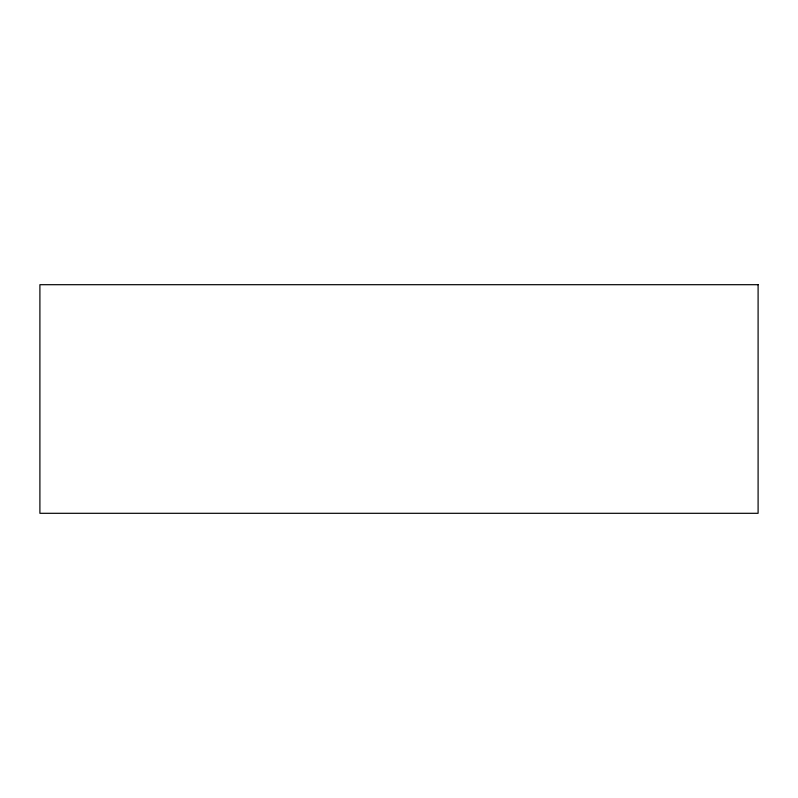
<?xml version="1.0" encoding="UTF-8"?>
<svg xmlns="http://www.w3.org/2000/svg" width="798" height="798" viewBox="0 0 798 798"><rect width="100%" height="100%" fill="white"/><g stroke="black" fill="none" stroke-linecap="round" stroke-linejoin="round"><path stroke-width="1.2" d="M758.1 284.696L39.9 284.696L39.9 513.304L758.1 513.304L758.1 284.696"/></g></svg>
